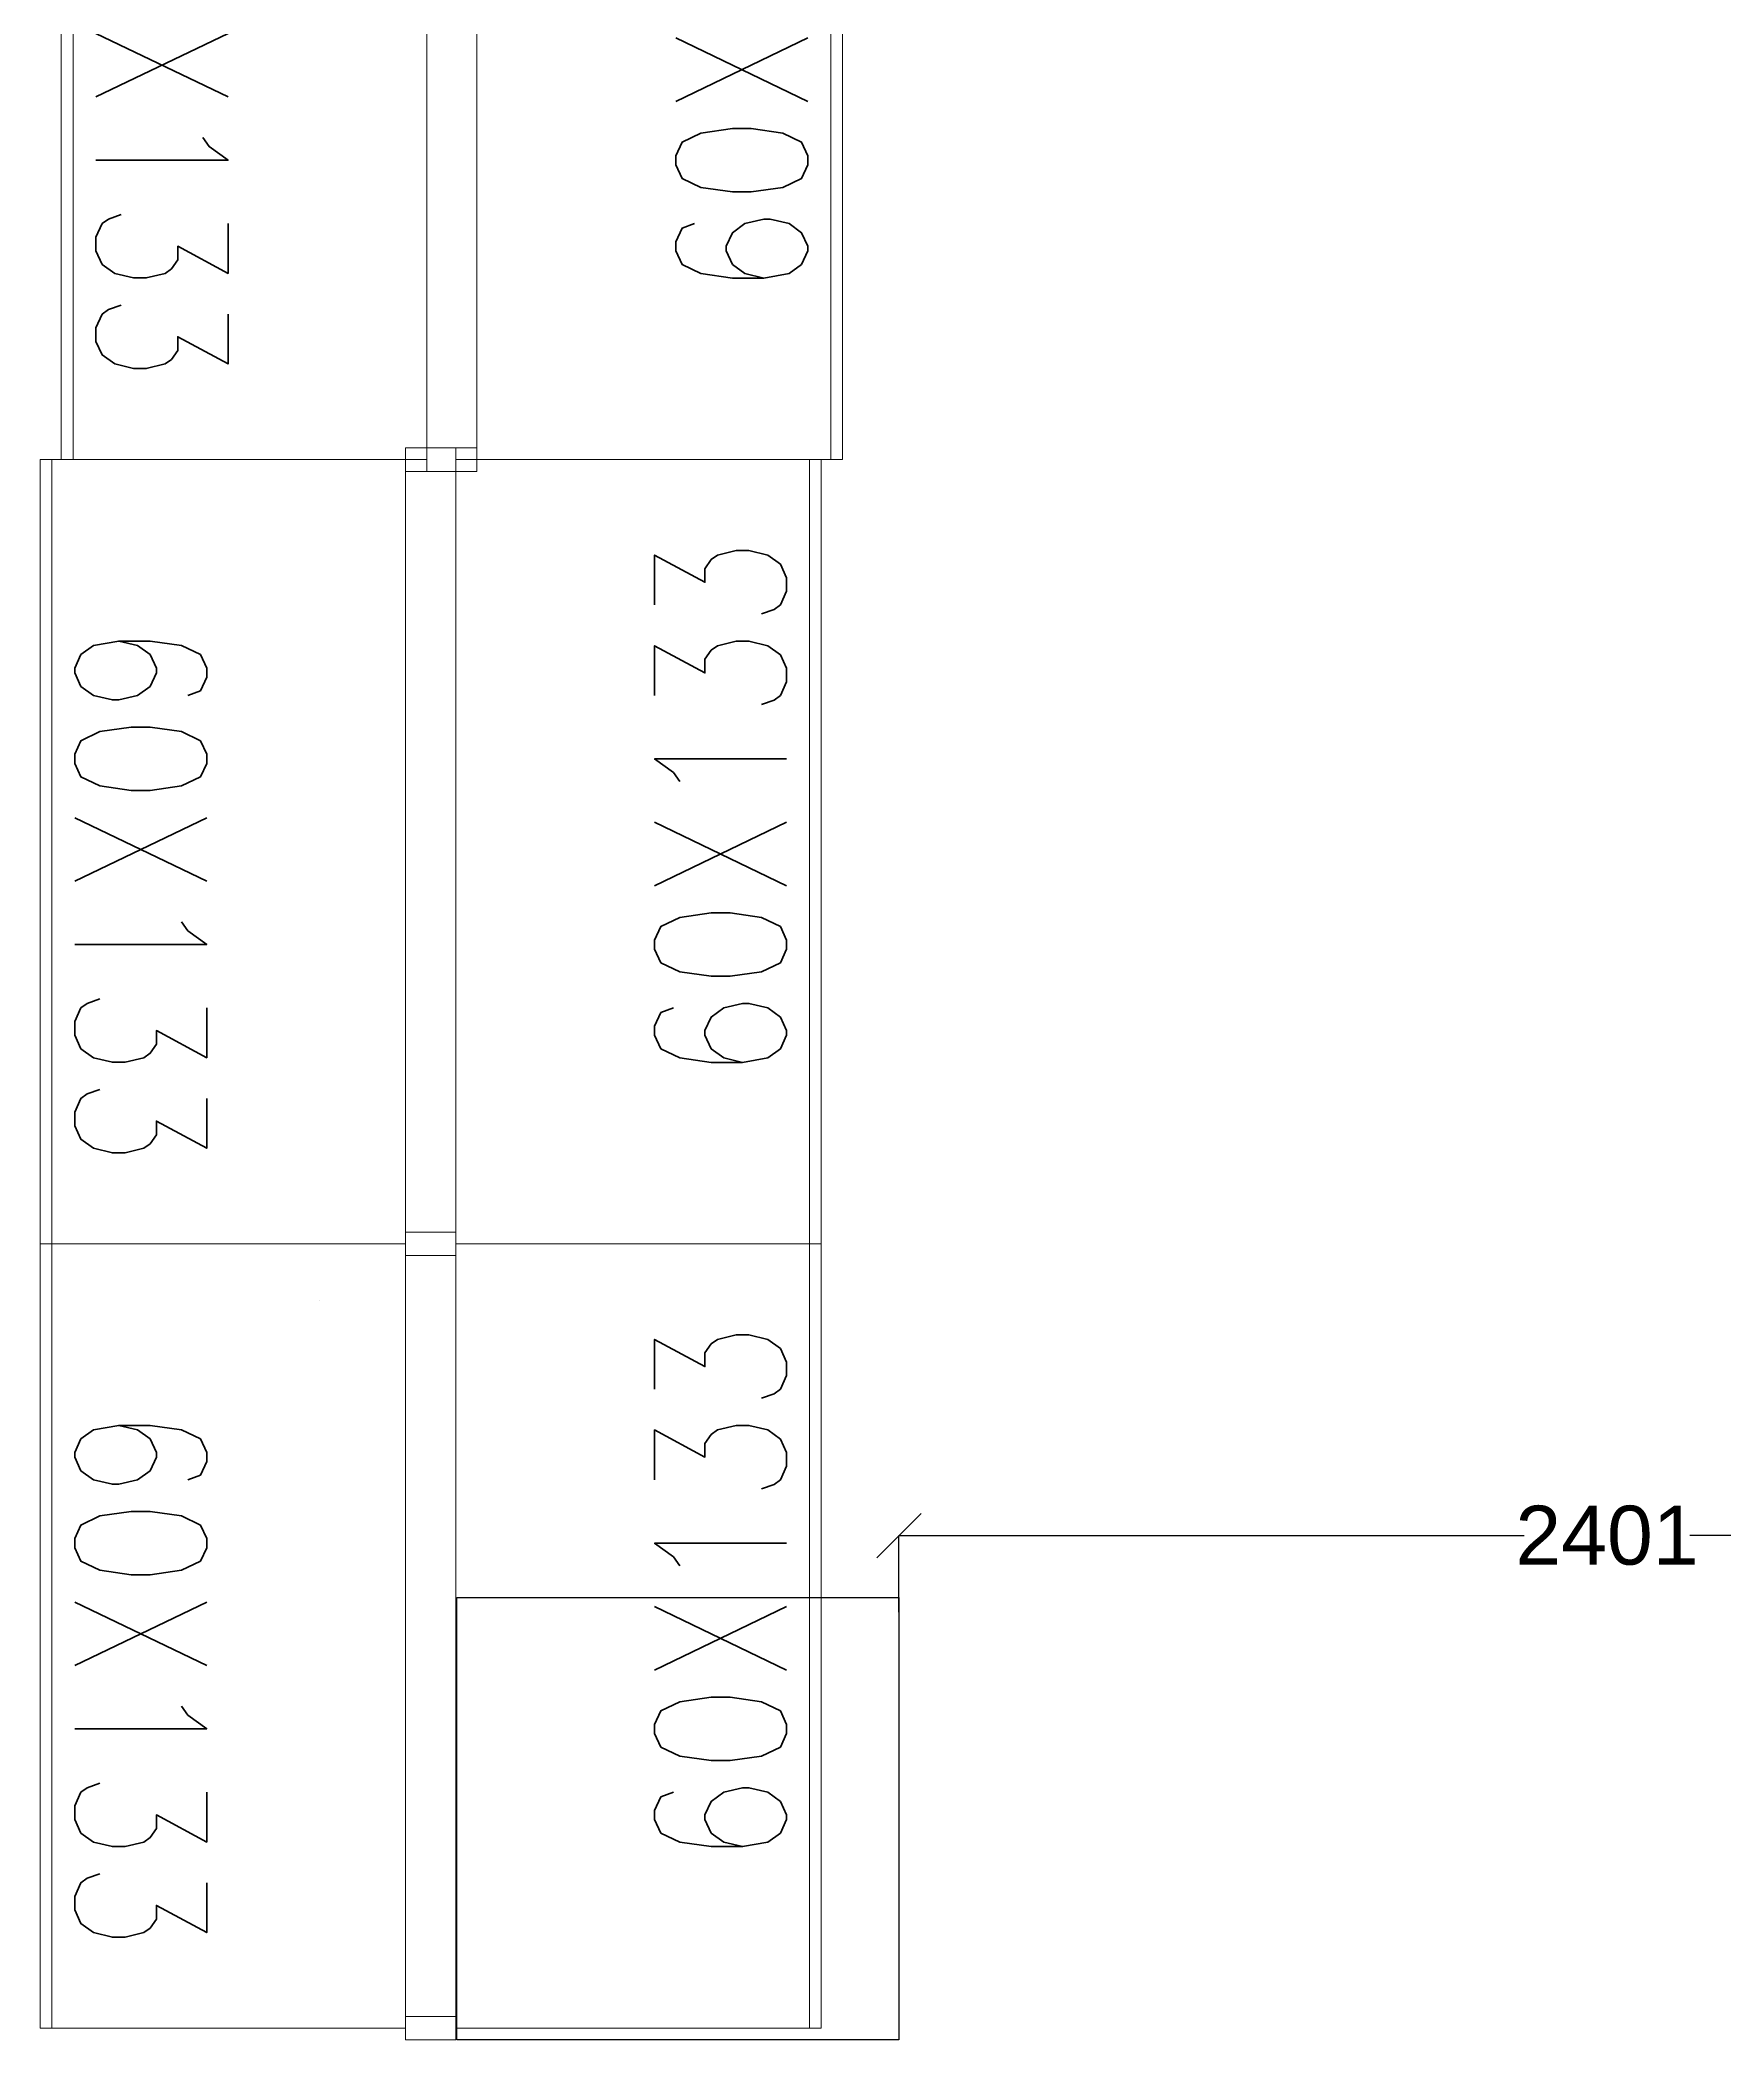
# Model space of a CAD drawing. Header units: inches. Extents: x 148614 to 294443, y 4730 to 138360.
# Drawn here: x 226606 to 229462, y 119346 to 122737 of the extents above; entities that cross this region are included whole.
import ezdxf

# ---------------------------------------------------------------- set-up
doc = ezdxf.new("R2010")
doc.units = ezdxf.units.IN
doc.header["$MEASUREMENT"] = 0
doc.layers.get('DEFPOINTS').update_dxf_attribs({"color": 40, "lineweight": 15})
doc.layers.add('01-PDA MEP', color=7, linetype='Continuous', lineweight=15)
doc.layers.add('Column', color=32, linetype='Continuous', lineweight=30)
doc.layers.add('DIM 02 DMART', color=8, linetype='Continuous')
doc.styles.add('ARIAL', font='arial.ttf')
doc.styles.add('Romans', font='simplex.shx')
doc.styles.get("Standard").update_dxf_attribs({"font": 'arial.ttf'})
doc.dimstyles.new('Dmart', dxfattribs={"dimtxt": 100, "dimasz": 75, "dimexe": 0.0625, "dimexo": 0.0625, "dimgap": 0.09, "dimtad": 0, "dimdec": 0, "dimzin": 0, "dimdsep": 46, "dimtxsty": 'ARIAL', "dimblk": 'OBLIQUE', "dimcen": 0.09, "dimclrt": 252, "dimadec": 0, "dimazin": 0, "dimtfac": 1, "dimtdec": 0, "dimtofl": 0, "dimtmove": 1, "dimatfit": 3, "dimldrblk": 'OBLIQUE', "dimfxl": 1, "dimtolj": 1, "dimtzin": 0, "dimarcsym": 0})

# ---------------------------------------------------------------- blocks, each defined once
blk = doc.blocks.new('_Oblique')
at = {"color": 0, "linetype": 'ByBlock', "lineweight": -2}
blk.add_line((-0.5, -0.5), (0.5, 0.5), dxfattribs=at)
blk = doc.blocks.new('*D106')
at = {"layer": 'DEFPOINTS', "color": 0}
for p in [(230464, 120201.1), (228062.6, 120071.1), (230464, 119646)]:
    blk.add_point(p, dxfattribs=at)
at = {"layer": 'DIM 02 DMART', "color": 0, "lineweight": -2}
for p, q in [((228062.6, 120071.2), (228062.6, 120201.2)), ((228062.6, 120201.1), (229122.7, 120201.1)), ((230464, 120201.1), (229403.9, 120201.1)), ((230464, 119646), (230464, 120201.2))]:
    blk.add_line(p, q, dxfattribs=at)
at = {"layer": 'DIM 02 DMART', "color": 0, "lineweight": -2, "xscale": 75, "yscale": 75, "zscale": 75, "rotation": 180}
blk.add_blockref('_Oblique', (228062.6, 120201.1), dxfattribs=at)
at = {"layer": 'DIM 02 DMART', "color": 0, "lineweight": -2, "xscale": 75, "yscale": 75, "zscale": 75}
blk.add_blockref('_Oblique', (230464, 120201.1), dxfattribs=at)
at = {"layer": 'DIM 02 DMART', "color": 252, "insert": (229263.3, 120201.1), "char_height": 100, "attachment_point": 5, "style": 'ARIAL'}
blk.add_mtext('\\A1;2401', dxfattribs=at)
blk = doc.blocks.new('A$C23264642')
at = {"color": 150}
for p, q in [((-1515.3, 798.5), (-185.3, 798.5)), ((-1515.3, 713.5), (-185.3, 713.5)), ((-1515.3, 713.5), (-1515.3, 93.5)), ((-185.3, 93.5), (-185.3, 713.5)), ((-1515.3, 113.5), (-185.3, 113.5)), ((-1515.3, 93.5), (-185.3, 93.5))]:
    blk.add_line(p, q, dxfattribs=at)
for points in [[(-1495.3, 798.5), (-1495.3, 713.5), (-1535.3, 713.5), (-1535.3, 798.5)], [(-165.3, 798.5), (-165.3, 713.5), (-205.3, 713.5), (-205.3, 798.5)]]:
    blk.add_lwpolyline(points, close=True, dxfattribs=at)
at = {"style": 'Romans', "width": 0.8}
blk.add_text('60X133', height=224, dxfattribs=at).set_placement((-1238.2, 152.3))
at = {"color": 150, "char_height": 0.2, "attachment_point": 1}
for insert, width in [((-1419.1, 567), 1141.6), ((-1192.5, 415.1), 898.794)]:
    blk.add_mtext('60X133', dxfattribs=dict(at, insert=insert, width=width))
blk = doc.blocks.new('gr flr')
at = {"lineweight": 5}
for p, rotation in [((2326606.3, -3233991.8, -130.2), 270), ((2328118.3, -3232291.2, -130.2), 90), ((2326570.3, -3235321.8, -130.2), 270), ((2328082.3, -3233621.2, -130.2), 90), ((2326570.3, -3236651.8, -130.2), 270), ((2328082.3, -3234951.2, -130.2), 90)]:
    blk.add_blockref('A$C23264642', p, dxfattribs=dict(at, rotation=rotation))

msp = doc.modelspace()

# ---------------------------------------------------------------- linework, layer by layer
at = {"layer": 'Column'}
msp.add_lwpolyline([(227312.6, 120096), (228062.6, 120096), (228062.6, 119346), (227312.6, 119346)], close=True, dxfattribs=at)

# ---------------------------------------------------------------- block references
at = {"layer": '01-PDA MEP'}
msp.add_blockref('gr flr', (-2100057.9, 3355832.3), dxfattribs=at)

# ---------------------------------------------------------------- dimensions: what is measured, and where the dimension line sits
at = {"layer": 'DIM 02 DMART'}
dim = msp.add_linear_dim(base=(230464, 120201.1), p1=(228062.6, 120071.1), p2=(230464, 119646), dimstyle='Dmart', dxfattribs=at)
dim.commit()
dim.dimension.update_dxf_attribs({"geometry": '*D106', "text_midpoint": (229263.3, 120201.1)})

doc.saveas('drawing.dxf')
